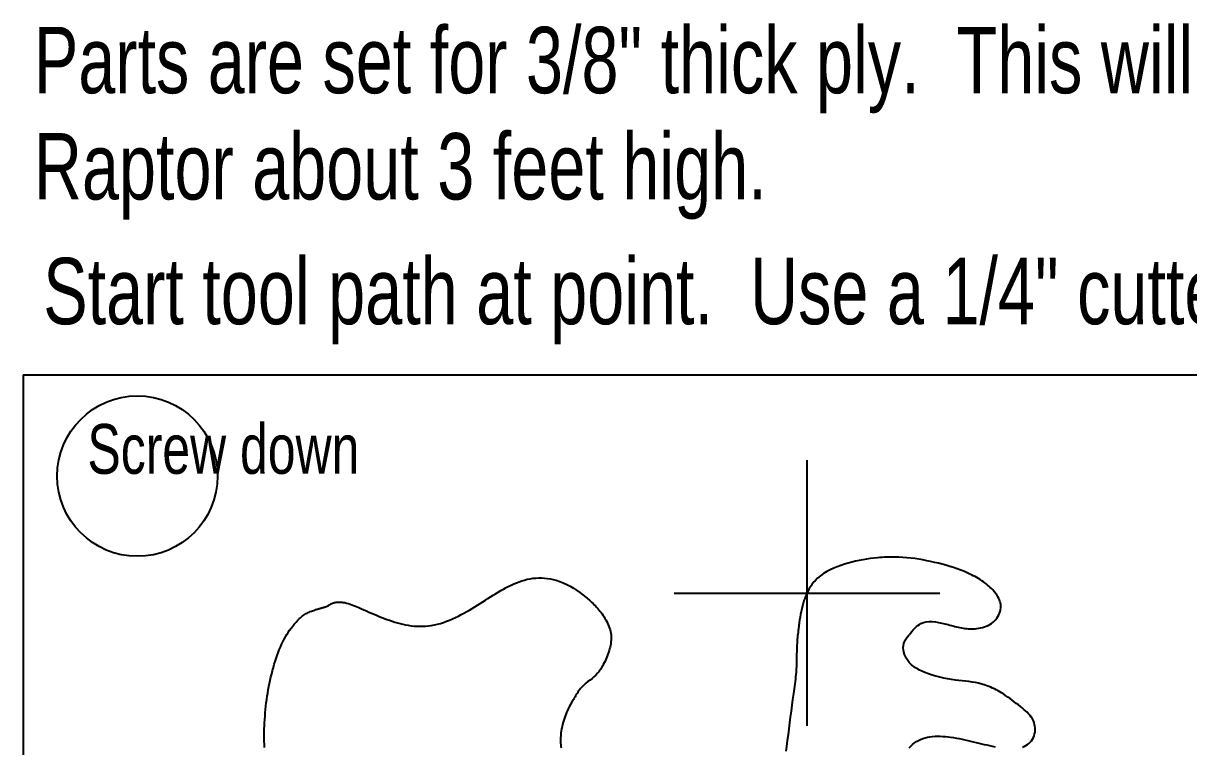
# Model space of a CAD drawing. Extents: x 0 to 30, y 0 to 14.6.
# Drawn here: x 0 to 8.78, y 9.2 to 14.65 of the extents above; entities that cross this region are included whole.
import ezdxf

# ---------------------------------------------------------------- set-up
doc = ezdxf.new("R2010")
doc.units = 0
doc.header["$MEASUREMENT"] = 0
doc.header["$PDMODE"] = 2
doc.layers.add('CK_LEVEL_1', color=7, linetype='CONTINUOUS')

msp = doc.modelspace()

# ---------------------------------------------------------------- linework, layer by layer
at = {"layer": 'CK_LEVEL_1', "color": 3, "linetype": 'CONTINUOUS'}
for q in [(0, 0), (30, 12)]:
    msp.add_line((0, 12), q, dxfattribs=at)
msp.add_lwpolyline([(1.8172, 9.194), (1.8158, 9.2172), (1.8149, 9.2404), (1.8144, 9.2637), (1.8143, 9.287), (1.8146, 9.3103), (1.8153, 9.3337), (1.8162, 9.357), (1.8174, 9.3803), (1.819, 9.4053), (1.8207, 9.4303), (1.8228, 9.4552), (1.8251, 9.4801), (1.8277, 9.5049), (1.8306, 9.5297), (1.8339, 9.5544), (1.8374, 9.5792), (1.8412, 9.6038), (1.8453, 9.6282), (1.8498, 9.6525), (1.8546, 9.6768), (1.8597, 9.701), (1.8652, 9.7251), (1.871, 9.7491), (1.8772, 9.7731), (1.8838, 9.797), (1.8907, 9.8207), (1.8974, 9.8424), (1.9045, 9.864), (1.9119, 9.8855), (1.9198, 9.9068), (1.9281, 9.928), (1.9368, 9.9489), (1.9461, 9.9696), (1.9558, 9.9901), (1.9662, 10.0104), (1.9755, 10.0274), (1.9853, 10.0442), (1.9955, 10.0608), (2.0062, 10.077), (2.0174, 10.0929), (2.0292, 10.1083), (2.0415, 10.1234), (2.0544, 10.138), (2.0678, 10.152), (2.0742, 10.1583), (2.0807, 10.1644), (2.0873, 10.1704), (2.0941, 10.1762), (2.101, 10.1818), (2.1081, 10.1871), (2.1153, 10.1922), (2.1227, 10.1971), (2.1303, 10.2016), (2.138, 10.2058), (2.1458, 10.2097), (2.1538, 10.2134), (2.1619, 10.2169), (2.17, 10.2201), (2.1783, 10.2232), (2.1866, 10.2262), (2.1949, 10.229), (2.2033, 10.2318), (2.2076, 10.2332), (2.2119, 10.2346), (2.2162, 10.236), (2.2205, 10.2373), (2.2248, 10.2386), (2.2291, 10.2399), (2.2334, 10.2411), (2.2377, 10.2423), (2.2421, 10.2435), (2.2465, 10.2446), (2.251, 10.2457), (2.2554, 10.2468), (2.2599, 10.248), (2.2643, 10.2492), (2.2687, 10.2504), (2.273, 10.2518), (2.2773, 10.2533), (2.2816, 10.255), (2.2877, 10.2577), (2.2938, 10.2608), (2.2998, 10.2641), (2.3057, 10.2675), (2.3116, 10.271), (2.3176, 10.2743), (2.3236, 10.2774), (2.3297, 10.2802), (2.336, 10.2827), (2.3402, 10.284), (2.3444, 10.2851), (2.3487, 10.2861), (2.3531, 10.2869), (2.3575, 10.2875), (2.3619, 10.288), (2.3663, 10.2883), (2.3708, 10.2886), (2.3752, 10.2887), (2.3789, 10.2887), (2.3826, 10.2887), (2.3863, 10.2886), (2.3899, 10.2884), (2.3936, 10.2882), (2.3972, 10.2879), (2.4009, 10.2875), (2.4045, 10.2871), (2.4081, 10.2866), (2.4218, 10.2843), (2.4353, 10.2813), (2.4487, 10.2776), (2.4619, 10.2734), (2.4751, 10.2686), (2.4882, 10.2636), (2.5012, 10.2582), (2.5141, 10.2527), (2.527, 10.247), (2.5463, 10.2386), (2.5656, 10.2302), (2.5848, 10.2218), (2.604, 10.2135), (2.6231, 10.2053), (2.6424, 10.1972), (2.6616, 10.1891), (2.6809, 10.1812), (2.7003, 10.1735), (2.7196, 10.1659), (2.7391, 10.1585), (2.7586, 10.1514), (2.7783, 10.1446), (2.7981, 10.1382), (2.8181, 10.1322), (2.8382, 10.1267), (2.8584, 10.1218), (2.8788, 10.1174), (2.9002, 10.1137), (2.9218, 10.1106), (2.9434, 10.1084), (2.9651, 10.1069), (2.9869, 10.1063), (3.0086, 10.1065), (3.0302, 10.1076), (3.0518, 10.1096), (3.0732, 10.1125), (3.0968, 10.1168), (3.1202, 10.1222), (3.1433, 10.1286), (3.1662, 10.1359), (3.1889, 10.1441), (3.2113, 10.153), (3.2335, 10.1625), (3.2554, 10.1726), (3.2771, 10.1833), (3.2982, 10.1942), (3.3192, 10.2054), (3.3399, 10.217), (3.3604, 10.2289), (3.3808, 10.241), (3.401, 10.2533), (3.4211, 10.2658), (3.4412, 10.2783), (3.4612, 10.291), (3.4804, 10.3033), (3.4997, 10.3156), (3.519, 10.3278), (3.5383, 10.3399), (3.5578, 10.3519), (3.5774, 10.3637), (3.5972, 10.3753), (3.6171, 10.3865), (3.6373, 10.3975), (3.6564, 10.4073), (3.6757, 10.4168), (3.6952, 10.4257), (3.715, 10.4341), (3.735, 10.4418), (3.7552, 10.4488), (3.7757, 10.4549), (3.7964, 10.4601), (3.8174, 10.4643), (3.8391, 10.4675), (3.8609, 10.4696), (3.8829, 10.4705), (3.9049, 10.4704), (3.9269, 10.4691), (3.9489, 10.4668), (3.9706, 10.4634), (3.9921, 10.4589), (4.0133, 10.4533), (4.0406, 10.4445), (4.0673, 10.434), (4.0933, 10.4219), (4.1187, 10.4085), (4.1435, 10.3939), (4.1678, 10.3782), (4.1914, 10.3616), (4.2145, 10.3442), (4.237, 10.3262), (4.2465, 10.3183), (4.2559, 10.3103), (4.2652, 10.3021), (4.2744, 10.2939), (4.2834, 10.2855), (4.2923, 10.277), (4.301, 10.2684), (4.3095, 10.2595), (4.3179, 10.2506), (4.3268, 10.2407), (4.3354, 10.2306), (4.3437, 10.2203), (4.3519, 10.2097), (4.3597, 10.199), (4.3673, 10.188), (4.3746, 10.1768), (4.3816, 10.1654), (4.3883, 10.1538), (4.3946, 10.142), (4.4006, 10.13), (4.4061, 10.1178), (4.4111, 10.1054), (4.4156, 10.0928), (4.4195, 10.0801), (4.4227, 10.0672), (4.4252, 10.0543), (4.427, 10.0412), (4.428, 10.0281), (4.4282, 10.0149), (4.4277, 10.0017), (4.4265, 9.9885), (4.4248, 9.9754), (4.4225, 9.9622), (4.4197, 9.9492), (4.4165, 9.9362), (4.4129, 9.9233), (4.4087, 9.9096), (4.404, 9.896), (4.399, 9.8826), (4.3937, 9.8694), (4.388, 9.8563), (4.3819, 9.8434), (4.3756, 9.8306), (4.3689, 9.818), (4.3619, 9.8055), (4.3583, 9.7993), (4.3547, 9.7933), (4.3509, 9.7873), (4.3471, 9.7813), (4.3431, 9.7755), (4.339, 9.7697), (4.3347, 9.764), (4.3304, 9.7585), (4.3258, 9.7531), (4.3127, 9.7392), (4.2987, 9.7261), (4.284, 9.7136), (4.2689, 9.7015), (4.2537, 9.6895), (4.2386, 9.6773), (4.2241, 9.6647), (4.2102, 9.6515), (4.1974, 9.6375), (4.1922, 9.631), (4.1873, 9.6244), (4.1825, 9.6176), (4.1779, 9.6107), (4.1734, 9.6037), (4.169, 9.5966), (4.1646, 9.5895), (4.1603, 9.5823), (4.156, 9.5751), (4.1519, 9.5683), (4.1478, 9.5615), (4.1437, 9.5546), (4.1396, 9.5478), (4.1355, 9.541), (4.1315, 9.5341), (4.1275, 9.5273), (4.1236, 9.5204), (4.1197, 9.5134), (4.1124, 9.4997), (4.1055, 9.4858), (4.0989, 9.4718), (4.0926, 9.4576), (4.0867, 9.4432), (4.0811, 9.4286), (4.0759, 9.4139), (4.0711, 9.3991), (4.0666, 9.3841), (4.0623, 9.3678), (4.0584, 9.3513), (4.055, 9.3347), (4.0521, 9.318), (4.0498, 9.3012), (4.0481, 9.2844), (4.0471, 9.2675), (4.0467, 9.2507), (4.047, 9.2338), (4.0474, 9.2255), (4.0479, 9.2171), (4.0487, 9.2088), (4.0496, 9.2006), (4.0508, 9.1923)], dxfattribs=at)
at = {"layer": 'CK_LEVEL_1', "color": 6, "linetype": 'CONTINUOUS'}
for points in [[(7.5264, 9.1952, 0), (7.5393, 9.201, 0), (7.5517, 9.2079, 0), (7.5635, 9.2157, 0), (7.5746, 9.2245, 0), (7.5848, 9.2342, 0), (7.594, 9.2448, 0), (7.6021, 9.2561, 0), (7.6089, 9.2683, 0), (7.6144, 9.2815, 0), (7.6184, 9.2954, 0), (7.621, 9.3096, 0), (7.6222, 9.3242, 0), (7.6221, 9.3388, 0), (7.6206, 9.3534, 0), (7.6179, 9.3677, 0), (7.614, 9.3816, 0), (7.6089, 9.395, 0), (7.6016, 9.4094, 0), (7.5931, 9.4229, 0), (7.5834, 9.4357, 0), (7.5727, 9.4478, 0), (7.5612, 9.4593, 0), (7.5492, 9.4704, 0), (7.5366, 9.481, 0), (7.5238, 9.4914, 0), (7.5109, 9.5017, 0), (7.4954, 9.514, 0), (7.4799, 9.5261, 0), (7.4644, 9.5381, 0), (7.4488, 9.5499, 0), (7.4332, 9.5614, 0), (7.4175, 9.5727, 0), (7.4016, 9.5838, 0), (7.3854, 9.5945, 0), (7.369, 9.6049, 0), (7.3559, 9.6128, 0), (7.3426, 9.6204, 0), (7.3291, 9.6278, 0), (7.3154, 9.6348, 0), (7.3016, 9.6415, 0), (7.2876, 9.6478, 0), (7.2734, 9.6537, 0), (7.2591, 9.6592, 0), (7.2447, 9.6641, 0), (7.2207, 9.6712, 0), (7.1964, 9.6771, 0), (7.1718, 9.682, 0), (7.147, 9.6861, 0), (7.1221, 9.6896, 0), (7.097, 9.6928, 0), (7.0719, 9.6958, 0), (7.0467, 9.6987, 0), (7.0216, 9.7019, 0), (6.9919, 9.7062, 0), (6.9624, 9.7112, 0), (6.933, 9.7169, 0), (6.9039, 9.7235, 0), (6.875, 9.7309, 0), (6.8465, 9.7394, 0), (6.8183, 9.7489, 0), (6.7905, 9.7595, 0), (6.7632, 9.7714, 0), (6.7521, 9.7767, 0), (6.7411, 9.7823, 0), (6.7304, 9.7883, 0), (6.7198, 9.7946, 0), (6.7096, 9.8014, 0), (6.6997, 9.8087, 0), (6.6902, 9.8167, 0), (6.6811, 9.8253, 0), (6.6726, 9.8346, 0), (6.662, 9.8482, 0), (6.6526, 9.8629, 0), (6.6445, 9.8786, 0), (6.6379, 9.8949, 0), (6.633, 9.9116, 0), (6.6299, 9.9284, 0), (6.6287, 9.9451, 0), (6.6297, 9.9615, 0), (6.6331, 9.9773, 0), (6.6358, 9.9854, 0), (6.6392, 9.9933, 0), (6.6432, 10.0011, 0), (6.6477, 10.0086, 0), (6.6525, 10.0161, 0), (6.6578, 10.0234, 0), (6.6632, 10.0307, 0), (6.6689, 10.0379, 0), (6.6746, 10.0451, 0), (6.6833, 10.0558, 0), (6.692, 10.0664, 0), (6.701, 10.0768, 0), (6.7101, 10.0868, 0), (6.7195, 10.0962, 0), (6.7292, 10.1051, 0), (6.7393, 10.1132, 0), (6.7498, 10.1204, 0), (6.7607, 10.1265, 0), (6.7807, 10.1345, 0), (6.802, 10.1394, 0), (6.8242, 10.1417, 0), (6.8473, 10.1415, 0), (6.8709, 10.1395, 0), (6.8947, 10.1358, 0), (6.9186, 10.131, 0), (6.9423, 10.1254, 0), (6.9656, 10.1193, 0), (6.9786, 10.1158, 0), (6.9914, 10.1124, 0), (7.0041, 10.109, 0), (7.0167, 10.1057, 0), (7.0292, 10.1026, 0), (7.0417, 10.0996, 0), (7.0542, 10.0969, 0), (7.0667, 10.0944, 0), (7.0793, 10.0922, 0), (7.0921, 10.0904, 0), (7.1051, 10.0889, 0), (7.1181, 10.0878, 0), (7.1312, 10.0871, 0), (7.1443, 10.0869, 0), (7.1575, 10.0871, 0), (7.1707, 10.0879, 0), (7.1838, 10.0892, 0), (7.197, 10.091, 0), (7.2116, 10.0938, 0), (7.226, 10.0973, 0), (7.2402, 10.1017, 0), (7.2541, 10.1069, 0), (7.2676, 10.113, 0), (7.2806, 10.12, 0), (7.2931, 10.128, 0), (7.3049, 10.137, 0), (7.3159, 10.147, 0), (7.3254, 10.1572, 0), (7.334, 10.1682, 0), (7.3418, 10.1799, 0), (7.3486, 10.1922, 0), (7.3542, 10.2049, 0), (7.3587, 10.2179, 0), (7.3619, 10.2312, 0), (7.3637, 10.2446, 0), (7.3639, 10.2579, 0), (7.3628, 10.27, 0), (7.3605, 10.2819, 0), (7.3571, 10.2937, 0), (7.3527, 10.3052, 0), (7.3474, 10.3165, 0), (7.3414, 10.3276, 0), (7.3347, 10.3384, 0), (7.3275, 10.3489, 0), (7.32, 10.359, 0), (7.3114, 10.3697, 0), (7.3024, 10.3799, 0), (7.2932, 10.3897, 0), (7.2836, 10.3992, 0), (7.2738, 10.4083, 0), (7.2638, 10.417, 0), (7.2534, 10.4255, 0), (7.2429, 10.4336, 0), (7.2321, 10.4414, 0), (7.2199, 10.4498, 0), (7.2076, 10.4578, 0), (7.195, 10.4655, 0), (7.1822, 10.4729, 0), (7.1692, 10.4801, 0), (7.1561, 10.487, 0), (7.1429, 10.4936, 0), (7.1295, 10.5001, 0), (7.116, 10.5063, 0), (7.089, 10.518, 0), (7.0617, 10.5289, 0), (7.0342, 10.5391, 0), (7.0064, 10.5486, 0), (6.9784, 10.5575, 0), (6.9501, 10.5657, 0), (6.9218, 10.5735, 0), (6.8933, 10.5807, 0), (6.8646, 10.5876, 0), (6.8349, 10.5942, 0), (6.8051, 10.6003, 0), (6.7752, 10.606, 0), (6.7452, 10.6111, 0), (6.7151, 10.6156, 0), (6.6849, 10.6194, 0), (6.6547, 10.6226, 0), (6.6244, 10.625, 0), (6.5941, 10.6267, 0), (6.5762, 10.6274, 0), (6.5583, 10.6277, 0), (6.5404, 10.6278, 0), (6.5225, 10.6276, 0), (6.5046, 10.6271, 0), (6.4868, 10.6264, 0), (6.4689, 10.6254, 0), (6.4511, 10.6241, 0), (6.4334, 10.6226, 0), (6.4057, 10.6198, 0), (6.3781, 10.6163, 0), (6.3505, 10.6122, 0), (6.3231, 10.6074, 0), (6.2957, 10.602, 0), (6.2684, 10.5959, 0), (6.2411, 10.5891, 0), (6.2138, 10.5816, 0), (6.1865, 10.5734, 0), (6.1589, 10.5643, 0), (6.1315, 10.5544, 0), (6.1045, 10.5434, 0), (6.0782, 10.5314, 0), (6.0527, 10.518, 0), (6.0284, 10.5033, 0), (6.0053, 10.4871, 0), (5.9837, 10.4691, 0), (5.9638, 10.4495, 0), (5.9558, 10.4403, 0), (5.9481, 10.4308, 0), (5.9407, 10.421, 0), (5.9337, 10.4109, 0), (5.9271, 10.4005, 0), (5.9207, 10.3899, 0), (5.9147, 10.379, 0), (5.909, 10.3679, 0), (5.9036, 10.3567, 0)], [(6.6739, 9.1904, 0), (6.6861, 9.2043, 0), (6.6993, 9.2168, 0), (6.7133, 9.228, 0), (6.7281, 9.238, 0), (6.7435, 9.2467, 0), (6.7595, 9.2542, 0), (6.776, 9.2606, 0), (6.7928, 9.266, 0), (6.8099, 9.2703, 0), (6.8291, 9.274, 0), (6.8484, 9.2765, 0), (6.8679, 9.2781, 0), (6.8875, 9.2787, 0), (6.9071, 9.2785, 0), (6.9267, 9.2775, 0), (6.9464, 9.2759, 0), (6.966, 9.2738, 0), (6.9855, 9.2712, 0), (7.0072, 9.2679, 0), (7.0287, 9.2642, 0), (7.0502, 9.2602, 0), (7.0716, 9.2559, 0), (7.0928, 9.2513, 0), (7.1141, 9.2466, 0), (7.1352, 9.2417, 0), (7.1563, 9.2367, 0), (7.1774, 9.2317, 0), (7.1976, 9.2269, 0), (7.2179, 9.2221, 0), (7.2381, 9.2174, 0), (7.2584, 9.2127, 0), (7.2788, 9.2082, 0), (7.2993, 9.2038, 0), (7.3198, 9.1995, 0)]]:
    msp.add_polyline3d(points, dxfattribs=at)
at = {"layer": 'CK_LEVEL_1', "color": 3, "linetype": 'CONTINUOUS'}
msp.add_polyline3d([(5.9036, 10.3567, 0), (5.8999, 10.3485, 0), (5.8963, 10.3402, 0), (5.8929, 10.3318, 0), (5.8896, 10.3234, 0), (5.8864, 10.3149, 0), (5.8834, 10.3064, 0), (5.8805, 10.2978, 0), (5.8777, 10.2892, 0), (5.8751, 10.2806, 0), (5.8691, 10.2595, 0), (5.8638, 10.2382, 0), (5.8591, 10.2169, 0), (5.8549, 10.1956, 0), (5.8511, 10.1742, 0), (5.8478, 10.1527, 0), (5.8447, 10.1312, 0), (5.8419, 10.1096, 0), (5.8392, 10.0881, 0), (5.8376, 10.0744, 0), (5.836, 10.0608, 0), (5.8345, 10.0471, 0), (5.8331, 10.0335, 0), (5.8317, 10.0198, 0), (5.8305, 10.0061, 0), (5.8294, 9.9924, 0), (5.8284, 9.9787, 0), (5.8276, 9.965, 0), (5.8266, 9.9423, 0), (5.8259, 9.9197, 0), (5.8254, 9.897, 0), (5.825, 9.8743, 0), (5.8247, 9.8517, 0), (5.8242, 9.829, 0), (5.8235, 9.8064, 0), (5.8226, 9.7838, 0), (5.8212, 9.7612, 0), (5.8197, 9.7432, 0), (5.8179, 9.7253, 0), (5.8159, 9.7074, 0), (5.8137, 9.6895, 0), (5.8113, 9.6716, 0), (5.8088, 9.6538, 0), (5.8062, 9.6359, 0), (5.8036, 9.6181, 0), (5.801, 9.6002, 0), (5.7948, 9.5559, 0), (5.7888, 9.5116, 0), (5.7831, 9.4672, 0), (5.7775, 9.4229, 0), (5.7719, 9.3785, 0), (5.7663, 9.3342, 0), (5.7607, 9.2898, 0), (5.755, 9.2454, 0), (5.749, 9.201, 0), (5.7442, 9.1665, 0)], dxfattribs=at)
msp.add_circle((0.8593, 11.2373), 0.604, dxfattribs=at)
at = {"layer": 'CK_LEVEL_1', "color": 6, "linetype": 'CONTINUOUS'}
msp.add_point((5.9036, 10.3567), dxfattribs=at)

# ---------------------------------------------------------------- texts
at = {"layer": 'CK_LEVEL_1', "color": 3, "linetype": 'CONTINUOUS', "width": 0.75}
for s, p in [('Parts are set for 3/8" thick ply.  This will make a', (0.0798, 14.1202)), ('Raptor about 3 feet high.', (0.0798, 13.3202)), ('Start tool path at point.  Use a 1/4" cutter', (0.15, 12.3809))]:
    msp.add_text(s, height=0.5, dxfattribs=at).set_placement(p)
at = {"layer": 'CK_LEVEL_1', "color": 7, "linetype": 'CONTINUOUS', "width": 0.75}
msp.add_text('Screw down', height=0.375, dxfattribs=at).set_placement((0.4831, 11.2546))

doc.saveas('drawing.dxf')
